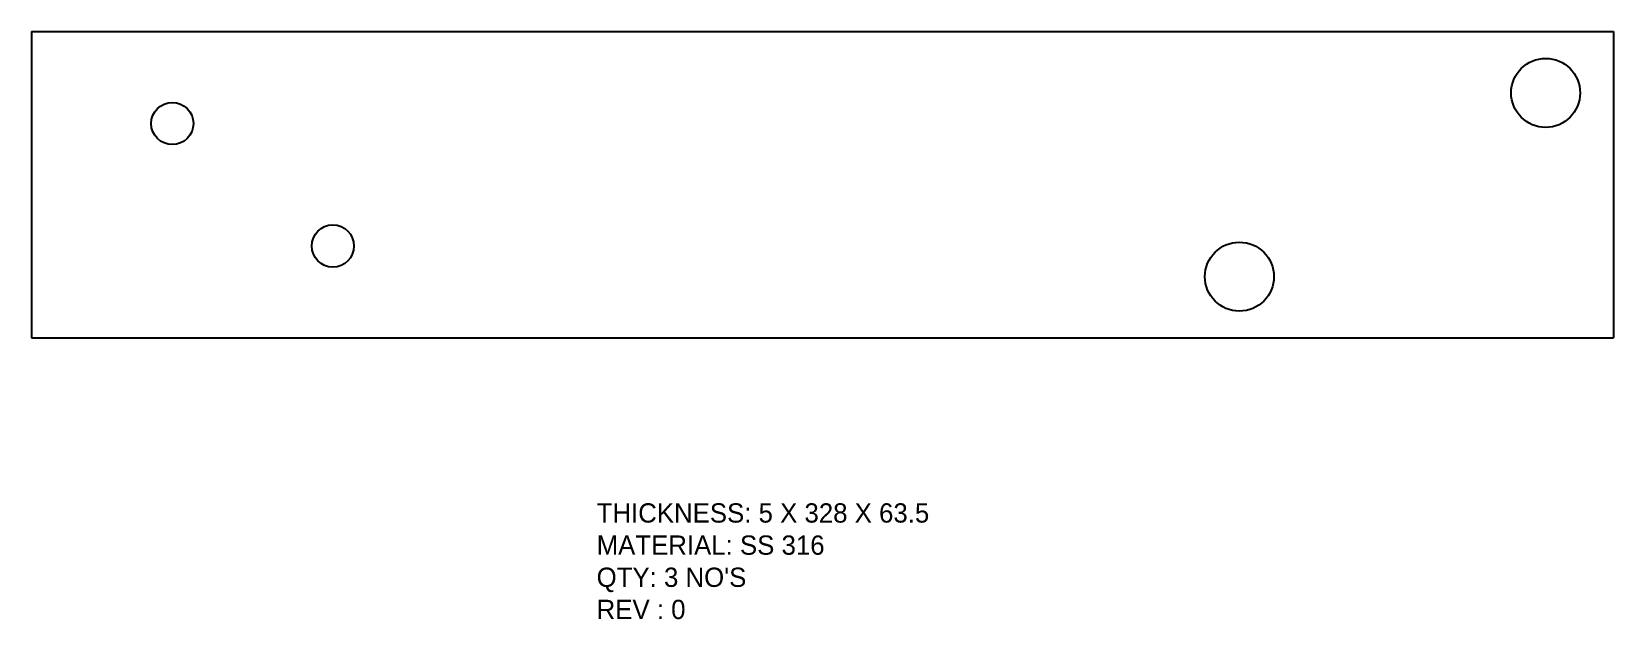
# Model space of a CAD drawing. Header units: inches. Extents: x 2386 to 2714, y -218 to -96.
import ezdxf

# ---------------------------------------------------------------- set-up
doc = ezdxf.new("R2010")
doc.units = ezdxf.units.IN
doc.header["$MEASUREMENT"] = 0
doc.layers.add('LaserCutting', color=3, linetype='Continuous')

msp = doc.modelspace()

# ---------------------------------------------------------------- linework, layer by layer
at = {"layer": 'LaserCutting'}
for p, q in [((2385.57, -95.73), (2713.57, -95.73)), ((2385.57, -95.73), (2385.57, -159.23)), ((2713.57, -95.73), (2713.57, -159.23)), ((2385.57, -159.23), (2713.57, -159.23))]:
    msp.add_line(p, q, dxfattribs=at)
for centre, radius in [((2699.52, -108.43), 7.15), ((2414.73, -114.78), 4.38), ((2448.03, -140.18), 4.38), ((2636.02, -146.53), 7.15)]:
    msp.add_circle(centre, radius, dxfattribs=at)

# ---------------------------------------------------------------- texts
at = {"layer": 'LaserCutting', "insert": (2502.73, -193.53), "char_height": 4, "width": 174.5146, "attachment_point": 1}
msp.add_mtext("{\\fCentury Gothic|b0|i0|c0|p18;THICKNESS: 5 X 328 X 63.5\\PMATERIAL: SS 316\\PQTY: 3 NO'S\\PREV : 0}", dxfattribs=at)

doc.saveas('drawing.dxf')
